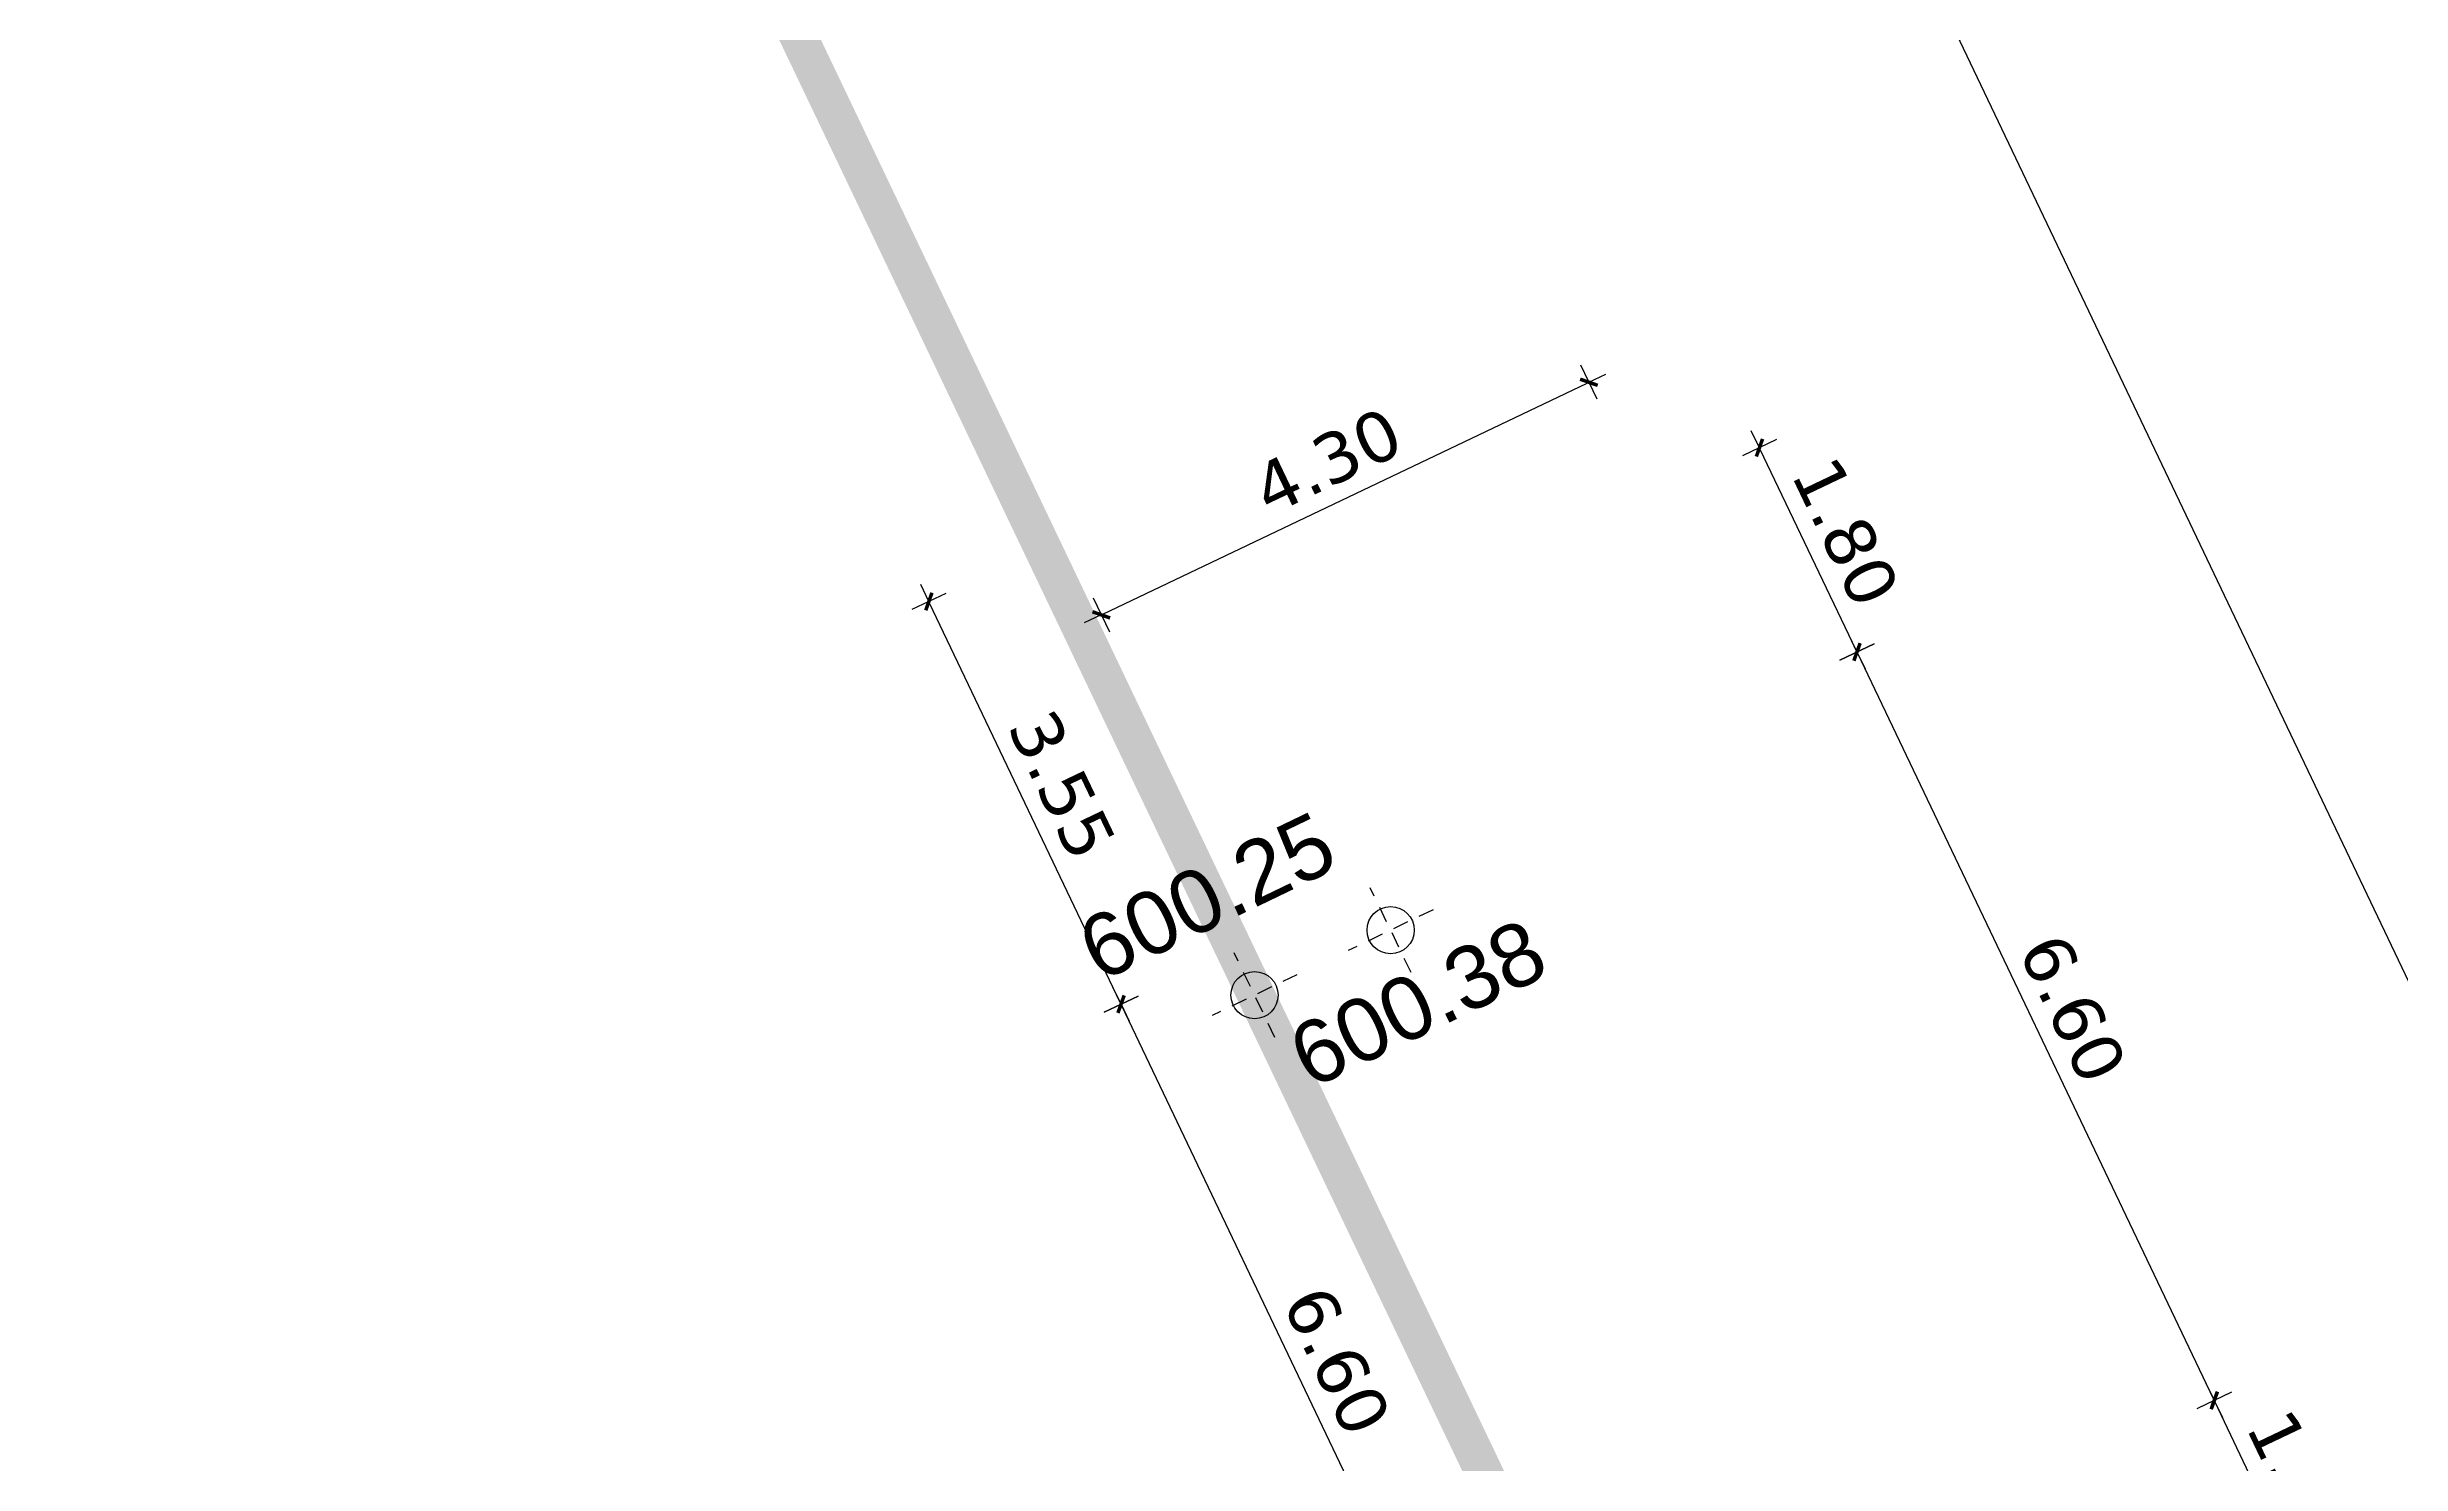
# Model space of a CAD drawing. Header units: metres. Extents: x 679716 to 681053, y 2749449 to 2750332.
# Drawn here: x 679985.87 to 680004.59, y 2749916.81 to 2749928.09 of the extents above; entities that cross this region are included whole.
import ezdxf
from ezdxf.enums import TextEntityAlignment as Align

# ---------------------------------------------------------------- set-up
doc = ezdxf.new("R2010")
doc.units = ezdxf.units.M
doc.linetypes.add('DASHEDX2', pattern=[1.5, 1, -0.5])
for name, color, linetype in [('01-TX-Length Dimensions 250', 80, 'Continuous'), ('01-TX-Level Main Dimensions 250', 152, 'Continuous'), ('01-TX-Level Secondary Dimensions 250', 10, 'Continuous'), ('01-TX-Secondary Dimensions 1000', 152, 'Continuous')]:
    doc.layers.add(name, color=color, linetype=linetype)
doc.layers.add('02-L-Guideline Axis', color=34, linetype='DASHEDX2', lineweight=50, true_color=0xa55200)
doc.styles.add('E100', font='verdana.ttf', dxfattribs={"height": 0.4})
doc.styles.add('E500', font='verdana.ttf', dxfattribs={"height": 1.25})
doc.styles.get("Standard").update_dxf_attribs({"font": 'arial.ttf'})
doc.dimstyles.new('E1000', dxfattribs={"dimscale": 0.03, "dimtxt": 1.25, "dimasz": 1, "dimexe": 0.1, "dimexo": 1, "dimgap": 8, "dimtad": 1, "dimzin": 0, "dimdsep": 46, "dimtxsty": 'E500', "dimblk1": 'LINCOT500', "dimblk2": 'LINCOT500', "dimsah": 1, "dimcen": 0.1, "dimdle": 0.1, "dimse1": 1, "dimse2": 1, "dimclrt": 256, "dimazin": 0, "dimtfac": 0.015385, "dimtofl": 0, "dimtmove": 0, "dimatfit": 3, "dimldrblk": 'LINCOT500', "dimfxl": 1, "dimtolj": 1, "dimtzin": 0, "dimarcsym": 0})
doc.dimstyles.new('E250', dxfattribs={"dimscale": 0.03, "dimtxt": 0.4, "dimasz": 0.5, "dimexe": 0.1, "dimexo": 1, "dimgap": 4, "dimtad": 1, "dimzin": 0, "dimdsep": 46, "dimtxsty": 'E100', "dimblk1": 'LINCOT200', "dimblk2": 'LINCOT200', "dimsah": 1, "dimcen": 0.1, "dimdle": 0.1, "dimse1": 1, "dimse2": 1, "dimclrt": 256, "dimadec": 0, "dimazin": 0, "dimtfac": 0.015385, "dimtofl": 0, "dimtmove": 0, "dimatfit": 3, "dimldrblk": 'LINCOT200', "dimfxl": 1, "dimtolj": 1, "dimtzin": 0, "dimarcsym": 0})

# ---------------------------------------------------------------- blocks, each defined once
blk = doc.blocks.new('LINCOT200')
for p, q in [((0, -10), (0, 10)), ((0, 0), (10, 0))]:
    blk.add_line(p, q)
at = {"const_width": 1.88}
blk.add_lwpolyline([(3.5, -3.5), (-3.5, 3.5)], dxfattribs=at)
blk = doc.blocks.new('*D75')
at = {"layer": '01-TX-Length Dimensions 250', "color": 0, "lineweight": -2, "transparency": 16777216}
for p, q in [((679959.332, 2750241.457), (679959.338, 2750241.457)), ((679959.335, 2750241.454), (679959.335, 2750241.46)), ((680127.64, 2749864.02), (680126.251, 2749867.133))]:
    blk.add_line(p, q, dxfattribs=at)
at = {"layer": '01-TX-Length Dimensions 250', "color": 0, "lineweight": -2, "transparency": 16777216, "xscale": 0.015, "yscale": 0.015, "zscale": 0.015, "rotation": 114.0326914823444}
blk.add_blockref('LINCOT200', (680126.245, 2749867.147), dxfattribs=at)
at = {"layer": '01-TX-Length Dimensions 250', "transparency": 16777216, "insert": (680127.433, 2749865.292), "char_height": 0.4, "attachment_point": 5, "rotation": 294.0327, "style": 'E100'}
blk.add_mtext('\\A1;R409.84', dxfattribs=at)
blk = doc.blocks.new('*D151')
at = {"layer": '01-TX-Length Dimensions 250', "color": 0, "lineweight": -2, "transparency": 16777216}
blk.add_line((680011.456, 2749906.386), (680000.884, 2749928.561), dxfattribs=at)
at = {"layer": '01-TX-Length Dimensions 250', "color": 0, "lineweight": -2, "transparency": 16777216, "xscale": 0.015, "yscale": 0.015, "zscale": 0.015}
for p, rotation in [((680000.877, 2749928.574), 115.4897272667991), ((680011.462, 2749906.372), 295.4897272667992)]:
    blk.add_blockref('LINCOT200', p, dxfattribs=dict(at, rotation=rotation))
at = {"layer": '01-TX-Length Dimensions 250', "transparency": 16777216, "insert": (680006.466, 2749917.614), "char_height": 0.4, "attachment_point": 5, "rotation": 295.4897, "style": 'E100'}
blk.add_mtext('\\A1;24.60', dxfattribs=at)
blk = doc.blocks.new('*D748')
at = {"layer": '01-TX-Length Dimensions 250', "color": 0, "lineweight": -2, "transparency": 16777216}
for p, q in [((679959.349, 2750241.426), (679959.355, 2750241.426)), ((679959.352, 2750241.423), (679959.352, 2750241.429)), ((680162.787, 2749879.464), (680161.564, 2749881.64))]:
    blk.add_line(p, q, dxfattribs=at)
at = {"layer": '01-TX-Length Dimensions 250', "color": 0, "lineweight": -2, "transparency": 16777216, "xscale": 0.015, "yscale": 0.015, "zscale": 0.015, "rotation": 119.3374578272696}
blk.add_blockref('LINCOT200', (680161.557, 2749881.653), dxfattribs=at)
at = {"layer": '01-TX-Length Dimensions 250', "transparency": 16777216, "insert": (680162.466, 2749880.706), "char_height": 0.4, "attachment_point": 5, "rotation": 299.3375, "style": 'E100'}
blk.add_mtext('\\A1;R412.70', dxfattribs=at)
blk = doc.blocks.new('LINCOT500')
for p, q in [((0, -25), (0, 25)), ((0, 0), (25, 0))]:
    blk.add_line(p, q)
at = {"const_width": 4.69}
blk.add_lwpolyline([(8.84, -8.84), (-8.84, 8.84)], dxfattribs=at)
blk = doc.blocks.new('*D931')
at = {"layer": '01-TX-Secondary Dimensions 1000', "color": 0, "lineweight": -2, "transparency": 16777216}
blk.add_line((680134.387, 2749880.441), (680139.445, 2749870.011), dxfattribs=at)
at = {"layer": '01-TX-Secondary Dimensions 1000', "color": 0, "lineweight": -2, "transparency": 16777216, "xscale": 0.03, "yscale": 0.03, "zscale": 0.03, "rotation": 295.8682605058664}
blk.add_blockref('LINCOT500', (680139.458, 2749869.984), dxfattribs=at)
at = {"layer": '01-TX-Secondary Dimensions 1000', "transparency": 16777216, "insert": (680136.831, 2749877.45), "char_height": 1.25, "attachment_point": 5, "rotation": 295.8683, "style": 'E500'}
blk.add_mtext('\\A1;R412.84', dxfattribs=at)
blk = doc.blocks.new('*D1235')
at = {"layer": '01-TX-Length Dimensions 250', "color": 0, "lineweight": -2, "transparency": 16777216}
blk.add_line((679997.248, 2749914.529), (679994.418, 2749920.459), dxfattribs=at)
at = {"layer": '01-TX-Length Dimensions 250', "color": 0, "lineweight": -2, "transparency": 16777216, "xscale": 0.015, "yscale": 0.015, "zscale": 0.015}
for p, rotation in [((679994.411, 2749920.473), 115.5122842100075), ((679997.254, 2749914.515), 295.5122842100076)]:
    blk.add_blockref('LINCOT200', p, dxfattribs=dict(at, rotation=rotation))
at = {"layer": '01-TX-Length Dimensions 250', "transparency": 16777216, "insert": (679996.129, 2749917.635), "char_height": 0.4, "attachment_point": 5, "rotation": 295.5123, "style": 'E100'}
blk.add_mtext('\\A1;6.60', dxfattribs=at)
blk = doc.blocks.new('*D1236')
at = {"layer": '01-TX-Length Dimensions 250', "color": 0, "lineweight": -2, "transparency": 16777216}
blk.add_line((679994.405, 2749920.486), (679992.888, 2749923.664), dxfattribs=at)
at = {"layer": '01-TX-Length Dimensions 250', "color": 0, "lineweight": -2, "transparency": 16777216, "xscale": 0.015, "yscale": 0.015, "zscale": 0.015}
for p, rotation in [((679992.882, 2749923.677), 115.5122842100075), ((679994.411, 2749920.473), 295.5122842100076)]:
    blk.add_blockref('LINCOT200', p, dxfattribs=dict(at, rotation=rotation))
at = {"layer": '01-TX-Length Dimensions 250', "transparency": 16777216, "insert": (679993.943, 2749922.217), "char_height": 0.4, "attachment_point": 5, "rotation": 295.5123, "style": 'E100'}
blk.add_mtext('\\A1;3.55', dxfattribs=at)
blk = doc.blocks.new('*D1281')
at = {"layer": '01-TX-Length Dimensions 250', "color": 0, "lineweight": -2, "transparency": 16777216}
blk.add_line((680003.877, 2749915.709), (680003.115, 2749917.306), dxfattribs=at)
at = {"layer": '01-TX-Length Dimensions 250', "color": 0, "lineweight": -2, "transparency": 16777216, "xscale": 0.015, "yscale": 0.015, "zscale": 0.015}
for p, rotation in [((680003.109, 2749917.32), 115.5122842100075), ((680003.884, 2749915.695), 295.5122842100076)]:
    blk.add_blockref('LINCOT200', p, dxfattribs=dict(at, rotation=rotation))
at = {"layer": '01-TX-Length Dimensions 250', "transparency": 16777216, "insert": (680003.793, 2749916.649), "char_height": 0.4, "attachment_point": 5, "rotation": 295.5123, "style": 'E100'}
blk.add_mtext('\\A1;1.80', dxfattribs=at)
blk = doc.blocks.new('*D1282')
at = {"layer": '01-TX-Length Dimensions 250', "color": 0, "lineweight": -2, "transparency": 16777216}
blk.add_line((680003.102, 2749917.333), (680000.272, 2749923.263), dxfattribs=at)
at = {"layer": '01-TX-Length Dimensions 250', "color": 0, "lineweight": -2, "transparency": 16777216, "xscale": 0.015, "yscale": 0.015, "zscale": 0.015}
for p, rotation in [((680000.266, 2749923.276), 115.5122842100075), ((680003.108, 2749917.32), 295.5122842100076)]:
    blk.add_blockref('LINCOT200', p, dxfattribs=dict(at, rotation=rotation))
at = {"layer": '01-TX-Length Dimensions 250', "transparency": 16777216, "insert": (680001.983, 2749920.439), "char_height": 0.4, "attachment_point": 5, "rotation": 295.5123, "style": 'E100'}
blk.add_mtext('\\A1;6.60', dxfattribs=at)
blk = doc.blocks.new('*D1283')
at = {"layer": '01-TX-Length Dimensions 250', "color": 0, "lineweight": -2, "transparency": 16777216}
blk.add_line((680000.259, 2749923.29), (679999.497, 2749924.887), dxfattribs=at)
at = {"layer": '01-TX-Length Dimensions 250', "color": 0, "lineweight": -2, "transparency": 16777216, "xscale": 0.015, "yscale": 0.015, "zscale": 0.015}
for p, rotation in [((679999.49, 2749924.901), 115.5122842100075), ((680000.266, 2749923.276), 295.5122842100076)]:
    blk.add_blockref('LINCOT200', p, dxfattribs=dict(at, rotation=rotation))
at = {"layer": '01-TX-Length Dimensions 250', "transparency": 16777216, "insert": (680000.175, 2749924.23), "char_height": 0.4, "attachment_point": 5, "rotation": 295.5123, "style": 'E100'}
blk.add_mtext('\\A1;1.80', dxfattribs=at)
blk = doc.blocks.new('*D1284')
at = {"layer": '01-TX-Length Dimensions 250', "color": 0, "lineweight": -2, "transparency": 16777216}
blk.add_line((679994.267, 2749923.577), (679998.12, 2749925.416), dxfattribs=at)
at = {"layer": '01-TX-Length Dimensions 250', "color": 0, "lineweight": -2, "transparency": 16777216, "xscale": 0.015, "yscale": 0.015, "zscale": 0.015}
for p, rotation in [((679998.133, 2749925.422), 25.51228421000756), ((679994.254, 2749923.571), 205.5122842100075)]:
    blk.add_blockref('LINCOT200', p, dxfattribs=dict(at, rotation=rotation))
at = {"layer": '01-TX-Length Dimensions 250', "transparency": 16777216, "insert": (679996.052, 2749924.793), "char_height": 0.4, "attachment_point": 5, "rotation": 25.5123, "style": 'E100'}
blk.add_mtext('\\A1;4.30', dxfattribs=at)
blk = doc.blocks.new('Cotes Altimetriques')
at = {"linetype": 'DASHEDX2', "ltscale": 0.5}
for points in [[(0, -1.5), (0, 1.5)], [(1.5, 0), (-1.5, 0)]]:
    blk.add_lwpolyline(points, dxfattribs=at)
blk.add_circle((0, 0), 0.75)
at = {"ltscale": 0.3}
blk.add_attdef('COTES', text='', height=2, dxfattribs=at).set_placement((0, 3.5), align=Align.MIDDLE)
blk = doc.blocks.new('*U1762')
at = {"linetype": 'DASHEDX2', "ltscale": 0.5}
for points in [[(0, -1.5), (0, 1.5)], [(1.5, 0), (-1.5, 0)]]:
    blk.add_lwpolyline(points, dxfattribs=at)
blk.add_circle((0, 0), 0.75)
at = {"ltscale": 0.3}
blk.add_attdef('COTES', text='', height=2, dxfattribs=at).set_placement((-0.237, -2.461), align=Align.MIDDLE)

msp = doc.modelspace()

# ---------------------------------------------------------------- linework, layer by layer
at = {"layer": '02-L-Guideline Axis', "const_width": 0.3}
msp.add_lwpolyline([(680084.689, 2749733.627), (679989.503, 2749933.08)], dxfattribs=at)

# ---------------------------------------------------------------- block references
at = {"layer": '01-TX-Level Main Dimensions 250', "ltscale": 0.3, "xscale": 0.25, "yscale": 0.25, "zscale": 0.25, "rotation": 25.73366104797413}
msp.add_blockref('Cotes Altimetriques', (679995.473, 2749920.545), dxfattribs=at).add_auto_attribs({'COTES': '600.25'})
at = {"layer": '01-TX-Level Secondary Dimensions 250', "ltscale": 0.3, "xscale": 0.25, "yscale": 0.25, "zscale": 0.25, "rotation": 25.73366104797413}
msp.add_blockref('*U1762', (679996.556, 2749921.062), dxfattribs=at).add_auto_attribs({'COTES': '600.38'})

# ---------------------------------------------------------------- dimensions: what is measured, and where the dimension line sits
at = {"layer": '01-TX-Length Dimensions 250'}
dim = msp.add_radius_dim(center=(679959.335, 2750241.457), mpoint=(680126.245, 2749867.147), dimstyle='E250', dxfattribs=at)
dim.commit()
dim.dimension.update_dxf_attribs({"geometry": '*D75', "text_midpoint": (680127.132, 2749865.158), "dimtype": 164})
dim = msp.add_radius_dim(center=(679959.352, 2750241.426), mpoint=(680161.557, 2749881.653), dimstyle='E250', dxfattribs=at)
dim.commit()
dim.dimension.update_dxf_attribs({"geometry": '*D748', "text_midpoint": (680162.466, 2749880.706)})
dim = msp.add_aligned_dim(p1=(680012.072, 2749906.663), p2=(680001.487, 2749928.865), distance=0.675, dimstyle='E250', dxfattribs=at)
dim.commit()
dim.dimension.update_dxf_attribs({"geometry": '*D151', "text_midpoint": (680006.466, 2749917.614)})
for base, p1, p2, angle, picture, middle in [((679998.133, 2749925.422), (679994.708, 2749922.618), (679998.588, 2749924.47), 205.5123, '*D1284', (679996.052, 2749924.793)), ((679999.49, 2749924.901), (679999.363, 2749922.846), (679998.588, 2749924.47), 115.5123, '*D1283', (680000.175, 2749924.23)), ((679992.882, 2749923.677), (679995.307, 2749920.9), (679993.784, 2749924.108), 115.5123, '*D1236', (679993.943, 2749922.217)), ((680000.266, 2749923.276), (680002.206, 2749916.889), (679999.363, 2749922.846), 115.5123, '*D1282', (680001.983, 2749920.439)), ((679994.411, 2749920.473), (679998.15, 2749914.943), (679995.307, 2749920.9), 115.5123, '*D1235', (679996.129, 2749917.635)), ((680003.109, 2749917.32), (680002.981, 2749915.265), (680002.206, 2749916.889), 115.5123, '*D1281', (680003.793, 2749916.649))]:
    dim = msp.add_linear_dim(base=base, p1=p1, p2=p2, angle=angle, dimstyle='E250', override={"dimtad": 4}, dxfattribs=at)
    dim.commit()
    dim.dimension.update_dxf_attribs({"geometry": picture, "text_midpoint": middle})
at = {"layer": '01-TX-Secondary Dimensions 1000'}
dim = msp.add_radius_dim(center=(679959.334, 2750241.457), mpoint=(680139.458, 2749869.984), dimstyle='E1000', dxfattribs=at)
dim.commit()
dim.dimension.update_dxf_attribs({"geometry": '*D931', "text_midpoint": (680136.027, 2749877.06), "dimtype": 164})

doc.saveas('drawing.dxf')
